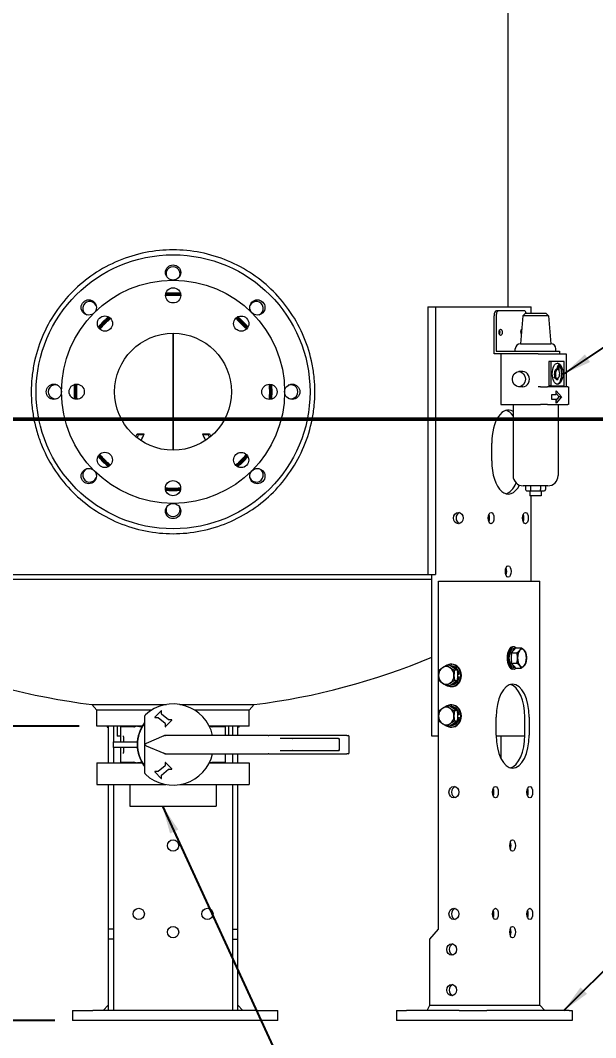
# Model space of a CAD drawing. Header units: inches. Extents: x 17 to 469, y 7 to 301.
# Drawn here: x 211.4 to 239.7, y 41.2 to 91.4 of the extents above; entities that cross this region are included whole.
import ezdxf

# ---------------------------------------------------------------- set-up
doc = ezdxf.new("R2010")
doc.units = ezdxf.units.IN
doc.header["$LTSCALE"] = 14
doc.header["$MEASUREMENT"] = 0
doc.linetypes.add('DOUBLE_DASH_CHAIN', pattern=[1.2403, 0.6614, -0.0827, 0.1654, -0.0827, 0.1654, -0.0827])
for name, color, linetype, lineweight in [('Dimension (ANSI)', 7, 'Continuous', 25), ('Section Line', 7, 'DOUBLE_DASH_CHAIN', 50), ('Symbol (ANSI)', 7, 'Continuous', 25), ('Visible (ANSI)', 7, 'Continuous', 50)]:
    doc.layers.add(name, color=color, linetype=linetype, lineweight=lineweight)
doc.styles.add('MEMCOR Medium', font='arial.ttf')
doc.dimstyles.new('Default (ANSI)', dxfattribs={"dimscale": 14, "dimtxt": 0.15, "dimasz": 0.098425, "dimexe": 0.125, "dimexo": 0.0625, "dimgap": 0.031496, "dimtad": 0, "dimtih": 1, "dimtoh": 1, "dimdec": 4, "dimrnd": 1e-08, "dimzin": 3, "dimdsep": 46, "dimlunit": 5, "dimtxsty": 'MEMCOR Medium', "dimcen": 0.09, "dimdle": 0.393701, "dimclrd": 256, "dimclre": 256, "dimclrt": 256, "dimadec": 0, "dimazin": 1, "dimtfac": 0.8, "dimtofl": 0, "dimtmove": 0, "dimatfit": 3, "dimfxl": 1, "dimfrac": 1, "dimtolj": 1, "dimtzin": 4, "dimlwd": -1, "dimlwe": -1, "dimarcsym": 0})
doc.dimstyles.new('Default (ANSI)$7', dxfattribs={"dimscale": 14, "dimtxt": 0.15, "dimasz": 0.098425, "dimexe": 0.125, "dimexo": 0.0625, "dimgap": 0.031496, "dimtad": 0, "dimtih": 1, "dimtoh": 1, "dimdec": 4, "dimrnd": 1e-08, "dimzin": 3, "dimdsep": 46, "dimlunit": 5, "dimtxsty": 'MEMCOR Medium', "dimcen": 0.09, "dimdle": 0.393701, "dimclrd": 256, "dimclre": 256, "dimclrt": 256, "dimadec": 0, "dimazin": 1, "dimtfac": 0.8, "dimtofl": 0, "dimtmove": 0, "dimatfit": 3, "dimfxl": 1, "dimfrac": 1, "dimtolj": 1, "dimtzin": 4, "dimlwd": -1, "dimlwe": -1, "dimarcsym": 0})

# ---------------------------------------------------------------- blocks, each defined once
blk = doc.blocks.new('*D20')
at = {"layer": 'Defpoints', "color": 0, "transparency": 16777216}
for p in [(193.146, 56.581), (215.128, 56.581), (213.92, 42.081)]:
    blk.add_point(p, dxfattribs=at)
at = {"layer": 'Dimension (ANSI)', "transparency": 16777216}
for p, q in [((214.253, 56.581), (191.396, 56.581)), ((193.146, 55.203), (193.146, 53.245)), ((193.146, 43.459), (193.146, 45.416)), ((213.045, 42.081), (191.396, 42.081))]:
    blk.add_line(p, q, dxfattribs=at)
for points in [[(192.916, 55.203), (193.375, 55.203), (193.146, 56.581)], [(192.916, 43.459), (193.375, 43.459), (193.146, 42.081)]]:
    blk.add_solid(points, dxfattribs=at)
at = {"layer": 'Dimension (ANSI)', "transparency": 16777216, "char_height": 2.1, "attachment_point": 5, "style": 'MEMCOR Medium'}
for s, insert in [('\\A1; 14{\\H0.8x;\\S1#2;} in', (193.146, 51.459)), ('\\A1;[368.3 mm]', (193.146, 47.544))]:
    blk.add_mtext(s, dxfattribs=dict(at, insert=insert))
blk = doc.blocks.new('2dTransSection0')
at = {"layer": 'Section Line', "linetype": 'DOUBLE_DASH_CHAIN', "ltscale": 0.490011}
blk.add_line((14.1154, 5.1223), (17.4431, 5.1223), dxfattribs=at)

msp = doc.modelspace()

# ---------------------------------------------------------------- linework, layer by layer
at = {"layer": 'Visible (ANSI)', "linetype": 'Continuous', "lineweight": 18}
for p, q in [((235.37842, 93.05389), (235.37842, 77.23489)), ((231.43215, 77.23489), (231.80944, 77.23489)), ((231.43215, 77.23489), (231.43215, 64.05389)), ((231.80944, 77.23489), (233.42575, 77.23489)), ((231.80944, 77.23489), (231.80944, 64.05389)), ((233.42575, 77.23489), (234.36831, 77.23489)), ((234.36831, 77.23489), (236.42831, 77.23489)), ((236.42831, 77.23489), (236.52075, 77.23489)), ((236.52075, 76.92239), (236.52075, 77.23489)), ((234.69706, 74.92239), (234.69706, 76.79739)), ((234.80531, 76.79739), (234.80531, 75.04739)), ((234.93031, 77.04739), (234.82206, 77.04739)), ((236.18031, 77.04739), (234.93031, 77.04739)), ((236.11071, 76.79782), (235.99609, 75.42239)), ((236.24609, 76.92239), (236.11071, 76.79782)), ((237.38148, 76.79782), (236.11071, 76.79782)), ((236.24609, 76.92239), (237.24609, 76.92239)), ((237.24609, 76.92239), (237.38148, 76.79782)), ((237.38148, 76.79782), (237.49609, 75.42239)), ((218.8781, 75.93439), (218.8781, 70.17339)), ((218.8781, 70.17339), (218.8781, 75.93439)), ((235.74609, 75.04739), (235.74609, 75.17239)), ((235.99609, 75.42239), (237.49609, 75.42239)), ((237.74609, 75.04739), (237.74609, 75.17239)), ((235.67134, 74.92239), (234.69706, 74.92239)), ((234.80531, 75.04739), (235.67134, 75.04739)), ((235.03856, 74.92239), (235.03856, 72.42239)), ((235.67134, 75.04739), (237.92134, 75.04739)), ((236.51441, 74.92239), (235.67134, 74.92239)), ((236.87887, 74.92239), (236.51441, 74.92239)), ((236.87887, 74.92239), (237.22037, 74.92239)), ((237.22037, 74.92239), (237.72037, 74.92239)), ((237.72037, 74.92239), (238.22037, 74.92239)), ((237.92134, 75.04739), (237.92134, 74.92239)), ((238.22037, 74.92239), (238.25387, 74.92239)), ((238.25387, 74.92239), (238.25387, 73.3022)), ((237.3921, 74.54619), (237.3921, 73.3444)), ((237.50035, 74.54619), (237.3921, 74.54619)), ((238.1569, 74.54619), (237.50035, 74.54619)), ((237.50035, 74.54619), (237.50035, 73.3444)), ((237.7963, 74.15802), (237.86158, 74.36578)), ((237.84917, 74.15401), (237.91571, 74.36578)), ((237.86158, 74.36578), (237.91571, 74.36578)), ((237.91571, 74.36578), (237.88789, 74.12193)), ((238.1569, 73.3444), (238.1569, 74.54619)), ((236.12109, 74.04739), (235.9246, 74.04739)), ((237.66861, 73.75165), (237.68938, 73.81775)), ((237.66861, 73.75165), (237.72274, 73.75165)), ((237.78091, 73.65862), (237.66861, 73.75165)), ((237.68938, 73.81775), (237.74351, 73.81775)), ((237.72274, 73.75165), (237.74351, 73.81775)), ((237.83504, 73.65862), (237.72274, 73.75165)), ((237.7745, 74.15802), (237.82863, 74.15802)), ((237.84372, 73.73473), (237.83504, 73.65862)), ((236.12109, 73.29739), (235.9246, 73.29739)), ((236.98712, 73.3022), (236.87887, 73.3022)), ((236.98712, 73.3022), (237.32863, 73.3022)), ((238.32863, 73.3022), (237.32863, 73.3022)), ((237.50035, 73.3444), (237.3921, 73.3444)), ((237.50035, 73.3444), (238.1569, 73.3444)), ((237.78091, 73.65862), (237.83504, 73.65862)), ((238.32863, 73.3022), (238.36212, 73.3022)), ((238.36212, 73.3022), (238.36212, 72.42239)), ((237.54235, 72.6778), (237.54235, 72.91697)), ((237.54235, 72.91697), (237.76568, 72.91697)), ((237.76568, 72.6778), (237.54235, 72.6778)), ((237.76568, 72.91697), (237.76568, 73.10478)), ((237.76568, 73.10478), (238.01948, 72.79739)), ((237.91123, 72.79739), (237.76568, 72.97367)), ((238.01948, 72.79739), (237.76568, 72.49)), ((237.76568, 72.62111), (237.91123, 72.79739)), ((237.76568, 72.49), (237.76568, 72.6778)), ((238.01948, 72.79739), (237.91123, 72.79739)), ((235.03856, 72.42239), (236.98712, 72.42239)), ((235.63832, 72.42239), (235.63832, 68.92239)), ((237.32863, 72.42239), (236.98712, 72.42239)), ((237.32863, 72.42239), (238.32863, 72.42239)), ((237.85387, 72.42239), (237.85387, 68.92239)), ((238.36212, 72.42239), (238.32863, 72.42239)), ((217.10167, 70.98861), (217.45735, 70.98861)), ((217.10167, 70.98861), (217.16839, 70.93404)), ((217.43463, 70.93404), (217.16839, 70.93404)), ((220.32559, 70.98861), (220.68126, 70.98861)), ((220.61454, 70.93404), (220.3483, 70.93404)), ((220.68126, 70.98861), (220.61454, 70.93404)), ((234.58331, 69.64489), (234.58331, 70.52489)), ((237.35387, 68.42239), (236.13832, 68.42239)), ((236.25417, 68.42239), (236.25417, 68.23489)), ((236.32634, 68.17239), (236.53622, 68.17239)), ((236.46484, 68.17239), (236.46484, 67.92239)), ((236.50013, 68.42239), (236.50013, 68.23489)), ((236.53622, 68.17239), (236.95597, 68.17239)), ((236.95597, 68.17239), (237.16585, 68.17239)), ((236.99206, 68.42239), (236.99206, 68.23489)), ((237.02734, 68.17239), (237.02734, 67.92239)), ((237.23802, 68.42239), (237.23802, 68.23489)), ((237.02734, 67.92239), (236.46484, 67.92239)), ((236.52075, 63.73089), (236.52075, 67.92239)), ((231.62783, 63.80889), (206.12838, 63.80889)), ((206.32406, 64.05389), (231.43215, 64.05389)), ((231.43215, 64.05389), (231.80944, 64.05389)), ((231.62783, 56.08489), (231.62783, 64.05389)), ((231.96067, 63.73089), (233.4214, 63.73089)), ((231.96067, 46.58089), (231.96067, 63.73089)), ((233.4214, 63.73089), (234.36396, 63.73089)), ((234.36396, 63.73089), (236.86567, 63.73089)), ((236.86567, 63.73089), (236.95811, 63.73089)), ((236.95811, 42.83089), (236.95811, 63.73089)), ((235.55887, 60.19348), (235.77762, 60.44607)), ((235.55887, 59.6883), (235.55887, 60.19348)), ((235.55887, 60.19348), (235.82272, 60.19348)), ((235.66937, 60.49207), (235.61481, 60.49207)), ((235.74832, 60.41224), (235.66937, 60.41224)), ((235.77762, 60.44607), (236.04147, 60.44607)), ((235.77762, 59.43571), (235.55887, 59.6883)), ((235.55887, 59.6883), (235.82272, 59.6883)), ((232.51619, 59.58607), (232.36386, 59.58607)), ((232.51619, 59.58607), (232.89508, 59.33348)), ((232.56694, 59.55224), (232.57869, 59.55224)), ((232.57869, 59.63207), (232.61019, 59.63207)), ((232.89508, 59.33348), (232.74274, 59.33348)), ((232.89508, 59.33348), (232.89508, 58.8283)), ((232.92015, 59.14869), (232.89508, 59.14869)), ((232.92015, 59.14869), (232.98265, 59.14869)), ((235.66937, 59.38971), (235.61481, 59.38971)), ((235.74832, 59.46954), (235.66937, 59.46954)), ((235.77762, 59.43571), (236.04147, 59.43571)), ((232.89508, 58.8283), (232.51619, 58.57571)), ((232.89508, 58.8283), (232.74274, 58.8283)), ((232.89508, 59.01309), (232.92015, 59.01309)), ((232.92015, 59.01309), (232.98265, 59.01309)), ((232.51619, 58.57571), (232.36386, 58.57571)), ((232.56694, 58.60954), (232.57869, 58.60954)), ((232.57869, 58.52971), (232.61019, 58.52971)), ((214.87985, 57.64841), (218.55074, 57.64841)), ((215.1281, 57.36889), (214.87985, 57.64841)), ((219.20547, 57.64841), (222.87635, 57.64841)), ((222.6281, 57.36889), (222.87635, 57.64841)), ((232.57869, 57.63207), (232.61019, 57.63207)), ((215.1281, 56.58089), (215.1281, 57.36889)), ((217.81413, 57.36889), (215.1281, 57.36889)), ((218.29348, 57.33898), (217.97948, 57.02498)), ((218.31055, 57.18268), (218.31055, 57.33191)), ((218.65307, 56.89178), (218.31414, 57.17501)), ((222.6281, 57.36889), (219.94208, 57.36889)), ((222.6281, 56.58089), (222.6281, 57.36889)), ((232.51619, 57.58607), (232.36386, 57.58607)), ((232.51619, 57.58607), (232.89508, 57.33348)), ((232.56694, 57.55224), (232.57869, 57.55224)), ((232.89508, 57.33348), (232.74274, 57.33348)), ((232.89508, 57.33348), (232.89508, 56.8283)), ((232.92015, 57.14869), (232.89508, 57.14869)), ((232.92015, 57.14869), (232.98265, 57.14869)), ((217.4781, 57.05016), (217.4781, 55.69008)), ((217.98656, 57.00791), (218.13683, 57.00791)), ((218.14324, 57.00558), (218.48218, 56.72235)), ((218.48576, 56.71468), (218.48576, 56.56545)), ((218.50283, 56.55838), (218.81683, 56.87238)), ((218.80976, 56.88945), (218.65949, 56.88945)), ((232.89508, 56.8283), (232.51619, 56.57571)), ((232.89508, 56.8283), (232.74274, 56.8283)), ((232.89508, 57.01309), (232.92015, 57.01309)), ((232.92015, 57.01309), (232.98265, 57.01309)), ((234.79981, 56.14089), (234.79981, 57.02089)), ((236.21331, 56.14089), (236.21331, 57.02089)), ((236.42981, 57.02089), (236.42981, 56.14089)), ((217.35551, 56.58089), (215.1281, 56.58089)), ((215.62341, 56.58089), (215.62341, 56.52971)), ((215.62341, 56.52971), (215.6864, 56.52971)), ((215.6864, 56.58089), (215.6864, 54.76989)), ((215.9364, 56.58089), (215.9364, 55.81107)), ((216.1281, 56.58089), (216.1281, 56.08489)), ((216.33873, 56.58089), (216.29936, 56.54152)), ((216.93749, 56.54152), (216.29936, 56.54152)), ((216.29936, 55.81318), (216.29936, 56.54152)), ((222.6281, 56.58089), (220.66138, 56.58089)), ((221.45684, 56.54152), (220.81872, 56.54152)), ((221.41747, 56.58089), (221.45684, 56.54152)), ((221.45684, 56.12539), (221.45684, 56.54152)), ((221.6281, 56.12539), (221.6281, 56.58089)), ((221.81981, 56.12539), (221.81981, 56.58089)), ((222.06981, 56.12539), (222.06981, 56.58089)), ((222.1328, 56.52971), (222.06981, 56.52971)), ((222.1328, 56.52971), (222.1328, 56.58089)), ((232.51619, 56.57571), (232.36386, 56.57571)), ((232.56694, 56.60954), (232.57869, 56.60954)), ((232.57869, 56.52971), (232.61019, 56.52971)), ((215.92558, 55.7935), (215.92558, 55.55728)), ((215.94527, 55.81318), (216.22391, 55.81318)), ((216.29936, 56.08489), (216.1281, 56.08489)), ((216.22391, 55.81318), (217.11197, 55.81318)), ((216.44723, 55.81318), (216.44723, 56.00327)), ((217.4781, 55.69008), (217.4781, 54.30062)), ((217.50419, 55.71148), (217.5381, 55.72589)), ((217.5381, 55.62489), (217.51464, 55.63486)), ((217.5381, 55.72589), (217.5519, 55.73175)), ((218.42355, 56.1022), (217.5519, 55.73175)), ((218.42355, 56.1022), (218.45652, 56.11621)), ((218.47061, 56.1222), (218.45652, 56.11621)), ((218.48625, 56.12539), (218.50761, 56.12539)), ((220.74125, 56.12539), (218.50761, 56.12539)), ((220.84161, 56.12539), (220.74125, 56.12539)), ((223.56719, 56.12539), (220.84161, 56.12539)), ((223.56719, 56.12539), (223.60245, 56.12539)), ((227.4406, 56.12539), (223.60245, 56.12539)), ((224.77234, 55.97539), (224.16417, 55.97539)), ((224.77234, 55.97539), (224.7852, 55.97539)), ((227.0181, 55.97539), (224.7852, 55.97539)), ((227.0181, 55.97539), (227.0381, 55.97539)), ((227.0781, 55.41539), (227.0781, 55.93539)), ((227.4406, 56.12539), (227.5056, 56.12539)), ((227.5656, 55.28539), (227.5656, 56.06539)), ((231.96067, 56.08489), (231.62783, 56.08489)), ((236.21283, 56.08489), (234.80029, 56.08489)), ((235.02738, 56.08489), (235.02738, 55.01103)), ((215.9364, 55.53971), (215.9364, 54.76989)), ((216.22391, 55.53759), (215.94527, 55.53759)), ((217.11197, 55.53759), (216.22391, 55.53759)), ((216.29936, 54.80926), (216.29936, 55.53759)), ((216.44723, 55.3475), (216.44723, 55.53759)), ((217.5519, 55.61902), (217.5381, 55.62489)), ((217.5519, 55.61902), (218.42355, 55.24858)), ((218.45652, 55.23456), (218.42355, 55.24858)), ((218.45652, 55.23456), (218.47061, 55.22858)), ((218.50761, 55.22539), (218.48625, 55.22539)), ((218.50761, 55.22539), (220.74125, 55.22539)), ((220.74125, 55.22539), (220.84161, 55.22539)), ((220.84161, 55.22539), (223.56719, 55.22539)), ((221.45684, 54.80926), (221.45684, 55.22539)), ((221.81981, 54.76989), (221.81981, 55.22539)), ((222.06981, 54.76989), (222.06981, 55.22539)), ((223.60245, 55.22539), (223.56719, 55.22539)), ((223.60245, 55.22539), (227.4406, 55.22539)), ((224.16417, 55.37539), (224.77234, 55.37539)), ((224.7852, 55.37539), (224.77234, 55.37539)), ((224.7852, 55.37539), (227.0181, 55.37539)), ((227.0381, 55.37539), (227.0181, 55.37539)), ((227.5056, 55.22539), (227.4406, 55.22539)), ((215.1281, 54.76989), (217.35551, 54.76989)), ((215.1281, 54.76989), (215.1281, 53.70739)), ((216.29936, 54.80926), (216.93749, 54.80926)), ((216.33873, 54.76989), (216.29936, 54.80926)), ((218.48218, 54.62842), (218.14324, 54.34519)), ((218.48576, 54.78532), (218.48576, 54.6361)), ((218.81683, 54.4784), (218.50283, 54.7924)), ((220.66138, 54.76989), (222.6281, 54.76989)), ((220.81872, 54.80926), (221.45684, 54.80926)), ((221.41747, 54.76989), (221.45684, 54.80926)), ((222.6281, 54.76989), (222.6281, 53.70739)), ((217.97948, 54.3258), (218.29348, 54.0118)), ((218.13683, 54.34287), (217.98656, 54.34287)), ((218.31055, 54.01887), (218.31055, 54.1681)), ((218.31414, 54.17577), (218.65307, 54.459)), ((218.65949, 54.46133), (218.80976, 54.46133)), ((215.1281, 53.70739), (218.52177, 53.70739)), ((215.6864, 53.70739), (215.6864, 46.58089)), ((215.9364, 53.70739), (215.9364, 46.58089)), ((216.7531, 53.70739), (216.7531, 52.64489)), ((219.23444, 53.70739), (222.6281, 53.70739)), ((221.0031, 53.70739), (221.0031, 52.64489)), ((221.81981, 46.58089), (221.81981, 53.70739)), ((222.06981, 46.58089), (222.06981, 53.70739)), ((216.7531, 52.64489), (221.0031, 52.64489)), ((215.6864, 46.58089), (215.6864, 46.08089)), ((215.9364, 46.58089), (215.6864, 46.58089)), ((215.9364, 46.58089), (215.9364, 46.08089)), ((221.81981, 46.08089), (221.81981, 46.58089)), ((221.81981, 46.58089), (222.06981, 46.58089)), ((222.06981, 46.08089), (222.06981, 46.58089)), ((231.52766, 46.08089), (231.96067, 46.58089)), ((215.6864, 46.08089), (215.6864, 42.58089)), ((215.9364, 46.08089), (215.6864, 46.08089)), ((215.9364, 46.08089), (215.9364, 42.58089)), ((221.81981, 42.58089), (221.81981, 46.08089)), ((221.81981, 46.08089), (222.06981, 46.08089)), ((222.06981, 42.58089), (222.06981, 46.08089)), ((231.52766, 42.83089), (231.52766, 46.08089)), ((215.4364, 42.58089), (215.6864, 42.83089)), ((215.6864, 42.83089), (215.6864, 42.58089)), ((222.31981, 42.58089), (222.06981, 42.83089)), ((222.06981, 42.58089), (222.06981, 42.83089)), ((231.40266, 42.58089), (231.52766, 42.83089)), ((231.52766, 42.83089), (233.4214, 42.83089)), ((233.4214, 42.83089), (234.36396, 42.83089)), ((234.36396, 42.83089), (236.86567, 42.83089)), ((236.86567, 42.83089), (236.95811, 42.83089)), ((236.95811, 42.83089), (237.20811, 42.58089)), ((213.91981, 42.58089), (213.91981, 42.08089)), ((213.91981, 42.58089), (214.91981, 42.58089)), ((223.03981, 42.58089), (214.91981, 42.58089)), ((223.03981, 42.58089), (224.03981, 42.58089)), ((224.03981, 42.08089), (224.03981, 42.58089)), ((229.88392, 42.58089), (230.38392, 42.58089)), ((229.88392, 42.58089), (229.88392, 42.08089)), ((232.982, 42.58089), (230.38392, 42.58089)), ((232.982, 42.58089), (234.34802, 42.58089)), ((238.40802, 42.58089), (234.34802, 42.58089)), ((238.40802, 42.58089), (238.542, 42.58089)), ((238.542, 42.58089), (238.542, 42.08089)), ((214.91981, 42.08089), (213.91981, 42.08089)), ((223.03981, 42.08089), (214.91981, 42.08089)), ((224.03981, 42.08089), (223.03981, 42.08089)), ((230.38392, 42.08089), (229.88392, 42.08089)), ((232.982, 42.08089), (230.38392, 42.08089)), ((234.34802, 42.08089), (232.982, 42.08089)), ((238.40802, 42.08089), (234.34802, 42.08089)), ((238.542, 42.08089), (238.40802, 42.08089))]:
    msp.add_line(p, q, dxfattribs=at)
for centre, radius in [((218.8781, 73.05389), 6.75), ((218.8781, 78.92889), 0.375), ((218.8781, 73.05389), 5.5), ((218.88143, 77.80389), 0.375), ((214.72385, 77.20814), 0.375), ((223.03236, 77.20814), 0.375), ((215.5217, 76.41499), 0.375), ((222.23921, 76.4103), 0.375), ((218.8781, 73.05389), 2.8805), ((213.0031, 73.05389), 0.375), ((214.1281, 73.05721), 0.375), ((223.6281, 73.05057), 0.375), ((224.7531, 73.05389), 0.375), ((215.517, 69.69748), 0.375), ((222.23451, 69.69278), 0.375), ((214.72385, 68.89964), 0.375), ((223.03236, 68.89964), 0.375), ((218.87478, 68.30389), 0.375), ((218.8781, 67.17889), 0.375), ((218.8781, 50.69989), 0.28), ((217.1864, 47.33089), 0.28), ((220.56981, 47.33089), 0.28), ((218.8781, 46.43689), 0.28)]:
    msp.add_circle(centre, radius, dxfattribs=at)
for centre, radius, start, end in [((218.8781, 78.86089), 0.34449, 338.291962, 201.708038), ((214.77193, 77.16006), 0.34449, 23.291962, 246.708038), ((222.98427, 77.16006), 0.34449, 293.291962, 156.708038), ((235.99609, 75.17239), 0.25, 90, 180), ((237.49609, 75.17239), 0.25, 0, 90), ((213.0711, 73.05389), 0.34449, 68.291962, 291.708038), ((224.6851, 73.05389), 0.34449, 248.291962, 111.708038), ((214.77193, 68.94772), 0.34449, 113.291962, 336.708038), ((222.98427, 68.94772), 0.34449, 203.291962, 66.708038), ((236.13832, 68.92239), 0.5, 180, 270), ((237.35387, 68.92239), 0.5, 270, 0), ((218.8781, 67.24689), 0.34449, 158.291962, 21.708038), ((218.8781, 90.21389), 32.81, 247.133045, 263.000496), ((218.8781, 90.21389), 32.81, 276.999504, 292.866955), ((218.8781, 55.67539), 2, 13.002878, 132.843643), ((217.6031, 57.05016), 0.125, 132.843643, 180), ((218.30055, 57.33191), 0.01, 0, 135), ((218.32055, 57.18268), 0.01, 180, 230.116104), ((218.8781, 55.67539), 1.7715, 142.212687, 217.787313), ((218.8781, 55.67539), 1.75, 143.767952, 216.232048), ((217.4181, 56.7452), 0.06, 323.767952, 0), ((217.98656, 57.01791), 0.01, 135, 270), ((218.13683, 56.99791), 0.01, 50.116104, 90), ((218.47576, 56.71468), 0.01, 0, 50.116104), ((218.65949, 56.89945), 0.01, 230.116104, 270), ((218.80976, 56.87945), 0.01, 315, 90), ((218.49576, 56.56545), 0.01, 180, 315), ((215.94527, 55.7935), 0.01969, 90, 180), ((217.52766, 55.65626), 0.06, 130.95981, 145.682393), ((217.5381, 55.69008), 0.06, 180.253209, 218.64323), ((217.5381, 55.69008), 0.06, 218.64323, 246.974508), ((218.48625, 56.08539), 0.04, 90, 113.025492), ((227.0381, 55.93539), 0.04, 0, 90), ((227.5056, 56.06539), 0.06, 0, 90), ((215.94527, 55.55728), 0.01969, 180, 270), ((218.8781, 55.67539), 2, 227.156357, 346.997122), ((218.48625, 55.26539), 0.04, 246.974508, 270), ((227.0381, 55.41539), 0.04, 270, 0), ((227.5056, 55.28539), 0.06, 270, 0), ((217.4181, 54.60558), 0.06, 0, 36.232048), ((218.47576, 54.6361), 0.01, 309.883896, 0), ((218.49576, 54.78532), 0.01, 45, 180), ((217.6031, 54.30062), 0.125, 180, 227.156357), ((217.98656, 54.33287), 0.01, 90, 225), ((218.13683, 54.35287), 0.01, 270, 309.883896), ((218.32055, 54.1681), 0.01, 129.883896, 180), ((218.65949, 54.45133), 0.01, 90, 129.883896), ((218.80976, 54.47133), 0.01, 270, 45), ((218.30055, 54.01887), 0.01, 225, 0)]:
    msp.add_arc(centre, radius, start, end, dxfattribs=at)
at = {"layer": 'Visible (ANSI)'}
for start, end in [(85.527796, 94.392062), (130.527796, 139.392062), (40.527796, 49.392062), (175.527796, 184.392062), (355.527796, 4.392062), (220.527796, 229.392062), (310.527796, 319.392062), (265.527796, 274.392062)]:
    msp.add_arc((218.8781, 73.05389), 4.8125, start, end, dxfattribs=at)
at = {"layer": 'Visible (ANSI)', "linetype": 'Continuous', "lineweight": 18}
for centre, major_axis, ratio, start_param, end_param in [((234.82206, 76.79739), (0, 0.25), 0.5, 0, 1.57079633), ((234.93031, 76.79739), (0, 0.25), 0.5, 0, 1.57079633), ((236.18031, 76.79739), (0, 0.25), 0.5, 5.23598776, 6.28318531), ((234.91581, 75.98489), (0, -0.155), 0.5, 0.76510231, 2.37649034), ((234.91581, 75.98489), (0, 0.15625), 0.5, 3.90698548, 5.51779248), ((236.08656, 75.98489), (0, 0.15625), 0.5, 0.41764828, 2.39364701), ((235.97581, 75.98489), (0, -0.155), 0.5, 1.95122197, 2.35369684), ((235.97581, 75.98489), (0, -0.155), 0.5, 0.78789582, 0.86007333), ((235.97831, 75.98489), (0, 0.15625), 0.5, 5.16284196, 5.51779248), ((235.97831, 75.98489), (0, 0.15625), 0.5, 3.90698548, 3.93163865), ((237.82863, 73.9453), (0, 0.21272), 0.5, 6.08882372, 8.49698338), ((237.7745, 73.9453), (0, -0.52038), 0.5, 0.10420148, 3.03739118), ((236.12109, 73.67239), (0, 0.375), 0.8660254, 3.14159265, 6.28318531), ((237.7745, 73.9453), (0, 0.21272), 0.5, 0, 2.21379807), ((237.82863, 73.9453), (0, -0.21272), 0.5, 0.14239642, 2.55055608), ((235.39831, 70.52489), (0, 1.63), 0.5, 5.98426134, 7.85398163), ((235.1818, 70.52489), (0, 1.63), 0.5, 5.68862566, 6.14996562), ((214.57677, 73.05389), (0, 4.125), 0.70710678, 4.1454123, 4.18801214), ((214.57677, 73.05389), (0, -4.234), 0.70710678, 1.00508143, 1.04641949), ((214.93245, 73.05389), (0, -4.125), 0.70710678, 0.946955, 1.04641949), ((222.85049, 73.05389), (0, 4.125), 0.70710678, 2.09517317, 2.19069067), ((223.20616, 73.05389), (0, 4.234), 0.70710678, 2.09517317, 2.13215635), ((223.20616, 73.05389), (0, -4.125), 0.70710678, 5.23676582, 5.27469054), ((235.39831, 69.64489), (0, -1.63), 0.5, 4.71238898, 7.03721241), ((235.1818, 69.64489), (0, -1.63), 0.5, 0.13321969, 0.84460834), ((236.32634, 68.23489), (0.07217, 0), 0.8660254, 3.14159265, 4.71238898), ((236.53622, 68.23489), (0, -0.0625), 0.57735027, 4.71238898, 6.28318531), ((236.95597, 68.23489), (0, -0.0625), 0.57735027, 0, 1.57079633), ((237.16585, 68.23489), (-0.07217, 0), 0.8660254, 1.57079633, 3.14159265), ((233.06578, 66.83489), (0, 0.28), 0.8660254, 0.2606883, 2.88090435), ((234.3358, 66.83489), (0, 0.28), 0.5, 4.02552272, 5.39925524), ((236.0278, 66.83489), (0, 0.28), 0.5, 4.02552272, 5.39925524), ((235.1818, 64.20389), (0, 0.28), 0.5, 4.02552272, 5.39925524), ((235.61481, 59.94089), (0, 0.55118), 0.5, 0, 3.14159265), ((235.66937, 59.94089), (0, 0.55118), 0.5, 5.8717395, 9.83622377), ((235.66937, 59.94089), (0, 0.47135), 0.5, 0, 3.14159265), ((235.77762, 59.94089), (0, 0.47135), 0.5, 0.14230203, 0.90489552), ((236.07532, 59.94089), (0, -0.4375), 0.5, 3.66519143, 4.71238898), ((236.07532, 59.94089), (0, 0.4375), 0.5, 5.75958653, 6.80678408), ((236.07532, 59.94089), (0, 0.4375), 0.5, 4.71238898, 5.75958653), ((232.57869, 59.08089), (0, -0.55118), 0.8660254, 5.8717395, 9.83622377), ((235.77762, 59.94089), (0, 0.47135), 0.5, 1.18949958, 1.95209308), ((235.77762, 59.94089), (0, -0.47135), 0.5, 5.37828978, 6.14088328), ((236.07532, 59.94089), (0, -0.4375), 0.5, 4.71238898, 5.75958653), ((236.07532, 59.94089), (0, 0.4375), 0.5, 3.66519143, 4.71238898), ((232.34432, 59.08089), (0, -0.4375), 0.8660254, 3.66519143, 4.71238898), ((232.34432, 59.08089), (0, 0.4375), 0.8660254, 5.75958653, 6.80678408), ((232.34432, 59.08089), (0, 0.4375), 0.8660254, 4.71238898, 5.75958653), ((232.51619, 59.08089), (0, 0.47135), 0.8660254, 5.37828978, 6.14088328), ((232.57869, 59.08089), (0, 0.47135), 0.8660254, 4.8567332, 6.28318531), ((232.61019, 59.08089), (0, -0.55118), 0.8660254, 0, 3.14159265), ((232.51619, 59.08089), (0, -0.47135), 0.8660254, 1.71514054, 1.95209308), ((236.07532, 59.94089), (0, -0.4375), 0.5, 5.75958653, 6.80678408), ((232.34432, 59.08089), (0, -0.4375), 0.8660254, 4.71238898, 5.75958653), ((232.34432, 59.08089), (0, -0.4375), 0.8660254, 5.75958653, 6.80678408), ((232.34432, 59.08089), (0, 0.4375), 0.8660254, 3.66519143, 4.71238898), ((232.51619, 59.08089), (0, -0.47135), 0.8660254, 0.14230203, 0.90489552), ((232.57869, 59.08089), (0, -0.47135), 0.8660254, 0, 1.42645211), ((232.51619, 59.08089), (0, -0.47135), 0.8660254, 1.18949958, 1.42645211), ((235.61481, 57.02089), (0, 1.63), 0.5, 4.71238898, 7.85398163), ((235.39831, 57.02089), (0, 1.63), 0.5, 4.71238898, 6.14996562), ((232.57869, 57.08089), (0, -0.55118), 0.8660254, 5.8717395, 9.83622377), ((232.61019, 57.08089), (0, -0.55118), 0.8660254, 0, 3.14159265), ((232.34432, 57.08089), (0, -0.4375), 0.8660254, 3.66519143, 4.71238898), ((232.34432, 57.08089), (0, 0.4375), 0.8660254, 5.75958653, 6.80678408), ((232.34432, 57.08089), (0, 0.4375), 0.8660254, 4.71238898, 5.75958653), ((232.51619, 57.08089), (0, 0.47135), 0.8660254, 5.37828978, 6.14088328), ((232.57869, 57.08089), (0, 0.47135), 0.8660254, 4.8567332, 6.28318531), ((232.51619, 57.08089), (0, -0.47135), 0.8660254, 1.71514054, 1.95209308), ((232.34432, 57.08089), (0, -0.4375), 0.8660254, 4.71238898, 5.75958653), ((232.34432, 57.08089), (0, -0.4375), 0.8660254, 5.75958653, 6.80678408), ((232.34432, 57.08089), (0, 0.4375), 0.8660254, 3.66519143, 4.71238898), ((232.51619, 57.08089), (0, -0.47135), 0.8660254, 0.14230203, 0.90489552), ((232.57869, 57.08089), (0, -0.47135), 0.8660254, 0, 1.42645211), ((232.51619, 57.08089), (0, -0.47135), 0.8660254, 1.18949958, 1.42645211), ((235.61481, 56.14089), (0, -1.63), 0.5, 4.71238898, 7.85398163), ((235.39831, 56.14089), (0, -1.63), 0.5, 0.13321969, 1.57079633), ((232.84492, 53.33089), (0, 0.28), 0.8660254, 0.2606883, 2.88090435), ((234.55245, 53.33089), (0, 0.28), 0.5, 4.02552272, 5.39925524), ((236.24416, 53.33089), (0, 0.28), 0.5, 4.02552272, 5.39925524), ((235.39831, 50.69989), (0, 0.28), 0.5, 4.02552272, 5.39925524), ((232.84492, 47.33089), (0, 0.28), 0.8660254, 0.2606883, 2.88090435), ((234.55245, 47.33089), (0, 0.28), 0.5, 4.02552272, 5.39925524), ((236.24416, 47.33089), (0, 0.28), 0.5, 4.02552272, 5.39925524), ((235.39831, 46.43689), (0, 0.28), 0.5, 4.02552272, 5.39925524), ((232.73519, 45.58089), (0, 0.28), 0.8660254, 0.2606883, 2.88090435), ((232.73519, 43.58089), (0, 0.28), 0.8660254, 0.2606883, 2.88090435)]:
    msp.add_ellipse(centre, major_axis=major_axis, ratio=ratio, start_param=start_param, end_param=end_param, dxfattribs=at)
for centre, major_axis, ratio in [((235.02406, 75.98489), (0, -0.15625), 0.5), ((237.82863, 73.9453), (0, 0.52038), 0.5), ((235.9246, 73.67239), (0, 0.375), 0.8660254), ((232.94078, 66.83489), (0, 0.28), 0.8660254), ((234.55231, 66.83489), (0, -0.28), 0.5), ((236.24431, 66.83489), (0, -0.28), 0.5), ((235.39831, 64.20389), (0, -0.28), 0.5), ((232.71992, 53.33089), (0, 0.28), 0.8660254), ((234.76896, 53.33089), (0, -0.28), 0.5), ((236.46067, 53.33089), (0, -0.28), 0.5), ((235.61481, 50.69989), (0, -0.28), 0.5), ((232.71992, 47.33089), (0, 0.28), 0.8660254), ((234.76896, 47.33089), (0, -0.28), 0.5), ((236.46067, 47.33089), (0, -0.28), 0.5), ((235.61481, 46.43689), (0, -0.28), 0.5), ((232.61019, 45.58089), (0, -0.28), 0.8660254), ((232.61019, 43.58089), (0, -0.28), 0.8660254)]:
    msp.add_ellipse(centre, major_axis=major_axis, ratio=ratio, dxfattribs=at)
for points, knots in [([(212.20272, 70.9793), (212.26767, 70.77065), (212.34231, 70.56475), (212.60548, 69.93372), (212.82757, 69.52337), (213.33869, 68.76571), (213.62778, 68.41839), (214.24221, 67.80397), (214.58934, 67.51493), (215.34709, 67.00364), (215.75773, 66.78134), (216.61737, 66.42285), (217.06717, 66.28636), (217.97515, 66.10669), (218.43335, 66.06356), (219.32286, 66.06356), (219.78106, 66.10669), (220.68904, 66.28636), (221.13883, 66.42285), (221.99848, 66.78134), (222.40912, 67.00364), (223.16687, 67.51493), (223.514, 67.80397), (224.12842, 68.41839), (224.41751, 68.76571), (224.92864, 69.52337), (225.15073, 69.93372), (225.50899, 70.79278), (225.64544, 71.24228), (225.78026, 71.92319), (225.81366, 72.15126), (225.85775, 72.60527), (225.86843, 72.83122), (225.86843, 73.27655), (225.85775, 73.5025), (225.81366, 73.95652), (225.78026, 74.18459), (225.64544, 74.8655), (225.50899, 75.315), (225.15073, 76.17406), (224.92864, 76.5844), (224.41751, 77.34206), (224.12842, 77.68939), (223.514, 78.30381), (223.16687, 78.59285), (222.40912, 79.10414), (221.99848, 79.32643), (221.13883, 79.68493), (220.68904, 79.82141), (219.78106, 80.00109), (219.32286, 80.04422), (218.43335, 80.04422), (217.97515, 80.00109), (217.06717, 79.82141), (216.61737, 79.68493), (215.75773, 79.32643), (215.34709, 79.10414), (214.58934, 78.59285), (214.24221, 78.30381), (213.62778, 77.68939), (213.33869, 77.34206), (212.82757, 76.5844), (212.60548, 76.17406), (212.24722, 75.315), (212.11076, 74.8655), (211.97595, 74.18459), (211.94255, 73.95652), (211.89846, 73.5025), (211.88777, 73.27655), (211.88777, 73.05389)], [5.19489682, 5.19489682, 5.19489682, 5.19489682, 6.78684361, 6.78684361, 10.18026542, 10.18026542, 13.57368723, 13.57368723, 16.96269902, 16.96269902, 20.35171081, 20.35171081, 23.7407226, 23.7407226, 27.12973439, 27.12973439, 30.51874618, 30.51874618, 33.90775797, 33.90775797, 37.29676976, 37.29676976, 40.68578155, 40.68578155, 44.07920335, 44.07920335, 47.47262516, 47.47262516, 50.86604697, 50.86604697, 52.56275787, 52.56275787, 54.25946877, 54.25946877, 55.95617968, 55.95617968, 57.65289058, 57.65289058, 61.04631238, 61.04631238, 64.43973419, 64.43973419, 67.833156, 67.833156, 71.22216779, 71.22216779, 74.61117958, 74.61117958, 78.00019137, 78.00019137, 81.38920316, 81.38920316, 84.77821495, 84.77821495, 88.16722674, 88.16722674, 91.55623853, 91.55623853, 94.94525032, 94.94525032, 98.33867212, 98.33867212, 101.73209393, 101.73209393, 105.12551574, 105.12551574, 106.82222664, 106.82222664, 108.51893754, 108.51893754, 108.51893754, 108.51893754]), ([(211.88777, 73.05389), (211.88777, 72.83122), (211.89846, 72.60527), (211.94255, 72.15126), (211.97595, 71.92319), (212.0686, 71.45523), (212.12944, 71.2155), (212.20272, 70.9793)], [108.51893754, 108.51893754, 108.51893754, 108.51893754, 110.21564845, 110.21564845, 111.91235935, 111.91235935, 113.71383436, 113.71383436, 113.71383436, 113.71383436]), ([(216.94282, 56.54305), (216.94255, 56.54292), (216.94228, 56.54279), (216.94117, 56.5423), (216.94035, 56.54201), (216.93883, 56.54162), (216.93812, 56.54152), (216.93749, 56.54152)], [0.1754232945, 0.1754232945, 0.1754232945, 0.1754232945, 0.1777740247, 0.1777740247, 0.185040697, 0.185040697, 0.1923073693, 0.1923073693, 0.1923073693, 0.1923073693]), ([(216.94282, 56.54305), (216.95193, 56.54753), (216.96104, 56.55171), (217.0016, 56.56887), (217.03232, 56.57775), (217.05953, 56.58089)], [1.494648308, 1.494648308, 1.494648308, 1.494648308, 1.572205019, 1.572205019, 1.842813011, 1.842813011, 1.842813011, 1.842813011]), ([(220.69668, 56.58089), (220.72389, 56.57775), (220.75461, 56.56887), (220.79517, 56.55171), (220.80427, 56.54753), (220.81339, 56.54305)], [1.998522417, 1.998522417, 1.998522417, 1.998522417, 2.269130409, 2.269130409, 2.34668712, 2.34668712, 2.34668712, 2.34668712]), ([(220.81872, 56.54152), (220.81809, 56.54152), (220.81738, 56.54162), (220.81585, 56.54201), (220.81504, 56.5423), (220.81393, 56.54279), (220.81366, 56.54292), (220.81339, 56.54305)], [0.0644246105, 0.0644246105, 0.0644246105, 0.0644246105, 0.0716912828, 0.0716912828, 0.0789579552, 0.0789579552, 0.0813086854, 0.0813086854, 0.0813086854, 0.0813086854]), ([(216.44723, 56.00327), (216.44723, 56.01622), (216.44662, 56.02918), (216.44433, 56.05348), (216.44266, 56.06485), (216.43886, 56.08384), (216.43678, 56.09172), (216.43324, 56.10251), (216.43172, 56.1061), (216.43042, 56.10876), (216.43014, 56.10921), (216.43014, 56.10921)], [0, 0, 0, 0, 0.117232944, 0.117232944, 0.232198944, 0.232198944, 0.336233647, 0.336233647, 0.419294273, 0.419294273, 0.457630897, 0.457630897, 0.457630897, 0.457630897]), ([(217.49042, 55.68178), (217.4854, 55.68398), (217.48273, 55.68554), (217.48017, 55.68723), (217.4794, 55.68785), (217.47837, 55.68894), (217.47811, 55.68942), (217.4781, 55.68982)], [0, 0, 0, 0, 0.055402638, 0.055402638, 0.091701074, 0.091701074, 0.127427899, 0.127427899, 0.127427899, 0.127427899]), ([(217.48833, 55.70157), (217.48912, 55.70225), (217.48994, 55.70293), (217.49427, 55.7063), (217.49907, 55.70922), (217.50419, 55.71148)], [0.0923027288, 0.0923027288, 0.0923027288, 0.0923027288, 0.1039513514, 0.1039513514, 0.1517370835, 0.1517370835, 0.1517370835, 0.1517370835]), ([(217.50459, 55.6776), (217.50452, 55.67761), (217.50444, 55.67762), (217.50104, 55.67824), (217.49557, 55.67952), (217.49042, 55.68178)], [-0.0006488507, -0.0006488507, -0.0006488507, -0.0006488507, 0, 0, 0.02871512, 0.02871512, 0.02871512, 0.02871512]), ([(216.43015, 55.24157), (216.43015, 55.24157), (216.43022, 55.24168), (216.43066, 55.2425), (216.43138, 55.24394), (216.43334, 55.24869), (216.43468, 55.25243), (216.43772, 55.26264), (216.43943, 55.26959), (216.44273, 55.28655), (216.44424, 55.29688), (216.44649, 55.31974), (216.44715, 55.33238), (216.44723, 55.34586), (216.44723, 55.34668), (216.44723, 55.3475)], [0.178993895, 0.178993895, 0.178993895, 0.178993895, 0.197959863, 0.197959863, 0.251910575, 0.251910575, 0.321439603, 0.321439603, 0.409712395, 0.409712395, 0.514503854, 0.514503854, 0.629216052, 0.629216052, 0.636633466, 0.636633466, 0.636633466, 0.636633466]), ([(216.93749, 54.80926), (216.93812, 54.80926), (216.93883, 54.80916), (216.94035, 54.80877), (216.94117, 54.80847), (216.94228, 54.80799), (216.94255, 54.80786), (216.94282, 54.80773)], [0.0644246105, 0.0644246105, 0.0644246105, 0.0644246105, 0.0716912828, 0.0716912828, 0.0789579552, 0.0789579552, 0.0813086854, 0.0813086854, 0.0813086854, 0.0813086854]), ([(217.05953, 54.76989), (217.03232, 54.77303), (217.0016, 54.78191), (216.96104, 54.79907), (216.95193, 54.80325), (216.94282, 54.80773)], [1.99787644, 1.99787644, 1.99787644, 1.99787644, 2.268484431, 2.268484431, 2.346041142, 2.346041142, 2.346041142, 2.346041142]), ([(220.81339, 54.80773), (220.80427, 54.80325), (220.79517, 54.79907), (220.75461, 54.78191), (220.72389, 54.77303), (220.69668, 54.76989)], [1.495294286, 1.495294286, 1.495294286, 1.495294286, 1.572850997, 1.572850997, 1.843458988, 1.843458988, 1.843458988, 1.843458988]), ([(220.81339, 54.80773), (220.81366, 54.80786), (220.81393, 54.80799), (220.81504, 54.80847), (220.81585, 54.80877), (220.81738, 54.80916), (220.81809, 54.80926), (220.81872, 54.80926)], [0.1754232945, 0.1754232945, 0.1754232945, 0.1754232945, 0.1777740247, 0.1777740247, 0.185040697, 0.185040697, 0.1923073693, 0.1923073693, 0.1923073693, 0.1923073693])]:
    msp.add_open_spline(points, degree=3, knots=knots, dxfattribs=at)
for points, weights in [([(235.82272, 60.19348), (235.91518, 60.26116), (235.96594, 60.31977)], [1.01001874936, 1.04314139574, 1]), ([(235.85657, 59.94089), (235.85657, 60.05812), (235.82272, 60.19348)], [1, 1.04314139574, 1.01001874936]), ([(235.96594, 60.31977), (236.0167, 60.37839), (236.04147, 60.44607)], [1, 1.04314139574, 1.01001874936]), ([(236.04147, 60.44607), (236.13393, 60.37839), (236.18469, 60.31977)], [1.01001874936, 1.04314139574, 1]), ([(236.18469, 60.31977), (236.23545, 60.26116), (236.26022, 60.19348)], [1, 1.04314139574, 1.01001874936]), ([(236.26022, 60.19348), (236.29407, 60.05812), (236.29407, 59.94089)], [1.01001874936, 1.04314139574, 1]), ([(235.82272, 59.6883), (235.85657, 59.82366), (235.85657, 59.94089)], [1.01001874936, 1.04314139574, 1]), ([(235.96594, 59.562), (235.91518, 59.62062), (235.82272, 59.6883)], [1, 1.04314139574, 1.01001874936]), ([(236.26022, 59.6883), (236.23545, 59.62062), (236.18469, 59.562)], [1.01001874936, 1.04314139574, 1]), ([(236.29407, 59.94089), (236.29407, 59.82366), (236.26022, 59.6883)], [1, 1.04314139574, 1.01001874936]), ([(231.96543, 59.08089), (231.96543, 59.19812), (231.98497, 59.33348)], [1, 1.04314139574, 1.01001874936]), ([(231.98497, 59.33348), (232.06696, 59.40116), (232.15488, 59.45977)], [1.01001874936, 1.04314139574, 1]), ([(232.15488, 59.45977), (232.2428, 59.51839), (232.36386, 59.58607)], [1, 1.04314139574, 1.01001874936]), ([(232.36386, 59.58607), (232.44584, 59.51839), (232.53376, 59.45977)], [1.01001874936, 1.04314139574, 1]), ([(232.53376, 59.45977), (232.62168, 59.40116), (232.74274, 59.33348)], [1, 1.04314139574, 1.01001874936]), ([(232.74274, 59.33348), (232.72321, 59.19812), (232.72321, 59.08089)], [1.01001874936, 1.04314139574, 1]), ([(236.04147, 59.43571), (236.0167, 59.50339), (235.96594, 59.562)], [1.01001874936, 1.04314139574, 1]), ([(236.18469, 59.562), (236.13393, 59.50339), (236.04147, 59.43571)], [1, 1.04314139574, 1.01001874936]), ([(231.98497, 58.8283), (231.96543, 58.96366), (231.96543, 59.08089)], [1.01001874936, 1.04314139574, 1]), ([(232.15488, 58.702), (232.06696, 58.76062), (231.98497, 58.8283)], [1, 1.04314139574, 1.01001874936]), ([(232.36386, 58.57571), (232.2428, 58.64339), (232.15488, 58.702)], [1.01001874936, 1.04314139574, 1]), ([(232.53376, 58.702), (232.44584, 58.64339), (232.36386, 58.57571)], [1, 1.04314139574, 1.01001874936]), ([(232.74274, 58.8283), (232.62168, 58.76062), (232.53376, 58.702)], [1.01001874936, 1.04314139574, 1]), ([(232.72321, 59.08089), (232.72321, 58.96366), (232.74274, 58.8283)], [1, 1.04314139574, 1.01001874936]), ([(231.96543, 57.08089), (231.96543, 57.19812), (231.98497, 57.33348)], [1, 1.04314139574, 1.01001874936]), ([(231.98497, 57.33348), (232.06696, 57.40116), (232.15488, 57.45977)], [1.01001874936, 1.04314139574, 1]), ([(232.15488, 57.45977), (232.2428, 57.51839), (232.36386, 57.58607)], [1, 1.04314139574, 1.01001874936]), ([(232.36386, 57.58607), (232.44584, 57.51839), (232.53376, 57.45977)], [1.01001874936, 1.04314139574, 1]), ([(232.53376, 57.45977), (232.62168, 57.40116), (232.74274, 57.33348)], [1, 1.04314139574, 1.01001874936]), ([(232.74274, 57.33348), (232.72321, 57.19812), (232.72321, 57.08089)], [1.01001874936, 1.04314139574, 1]), ([(231.98497, 56.8283), (231.96543, 56.96366), (231.96543, 57.08089)], [1.01001874936, 1.04314139574, 1]), ([(232.15488, 56.702), (232.06696, 56.76062), (231.98497, 56.8283)], [1, 1.04314139574, 1.01001874936]), ([(232.36386, 56.57571), (232.2428, 56.64339), (232.15488, 56.702)], [1.01001874936, 1.04314139574, 1]), ([(232.53376, 56.702), (232.44584, 56.64339), (232.36386, 56.57571)], [1, 1.04314139574, 1.01001874936]), ([(232.74274, 56.8283), (232.62168, 56.76062), (232.53376, 56.702)], [1.01001874936, 1.04314139574, 1]), ([(232.72321, 57.08089), (232.72321, 56.96366), (232.74274, 56.8283)], [1, 1.04314139574, 1.01001874936]), ([(217.12707, 56.58089), (217.23252, 56.5758), (217.33914, 56.55278)], [1, 1.0021574052, 1.00079026438]), ([(217.33914, 54.798), (217.23252, 54.77497), (217.12707, 54.76989)], [1.00079026438, 1.0021574052, 1])]:
    msp.add_rational_spline(points, weights, degree=2, dxfattribs=at)
msp.add_open_spline([(217.4781, 55.69008), (217.4781, 55.69008), (217.4781, 55.68999), (217.4781, 55.68982)], degree=3, dxfattribs=at)

# ---------------------------------------------------------------- block references
at = {"layer": 'Section Line', "xscale": 14, "yscale": 14, "zscale": 14}
msp.add_blockref('2dTransSection0', (0, 0), dxfattribs=at)

# ---------------------------------------------------------------- dimensions: what is measured, and where the dimension line sits
at = {"layer": 'Dimension (ANSI)'}
dim = msp.add_linear_dim(base=(193.14575, 56.58089), p1=(213.91981, 42.08089), p2=(215.1281, 56.58089), angle=270, text=' <> in\\X[368.3 mm]', dimstyle='Default (ANSI)', override={"dimgap": 0.031496, "dimdec": 4, "dimpost": '', "dimtol": 0, "dimlim": 0, "dimtp": 0, "dimtm": 0, "dimtdec": 2, "dimatfit": 1}, dxfattribs=at)
dim.commit()
dim.dimension.update_dxf_attribs({"geometry": '*D20', "text_midpoint": (193.14575, 49.33089), "dimtype": 160})

# ---------------------------------------------------------------- leaders
at = {"layer": 'Symbol (ANSI)', "annotation_type": 0, "has_hookline": 1, "hookline_direction": 0}
for points, text_width in [([(238.1569, 73.9453), (244.37372, 78.07025), (245.75167, 78.07025)], 17.98895), ([(218.35751, 52.64489), (225.56467, 36.98531), (226.94262, 36.98531)], 63.37531), ([(238.14541, 42.58089), (245.33738, 49.76008), (246.71533, 49.76008)], 32.47838)]:
    msp.add_leader(points, dimstyle='Default (ANSI)$7', override={"dimtad": 0}, dxfattribs=dict(at, text_width=text_width))

doc.saveas('drawing.dxf')
